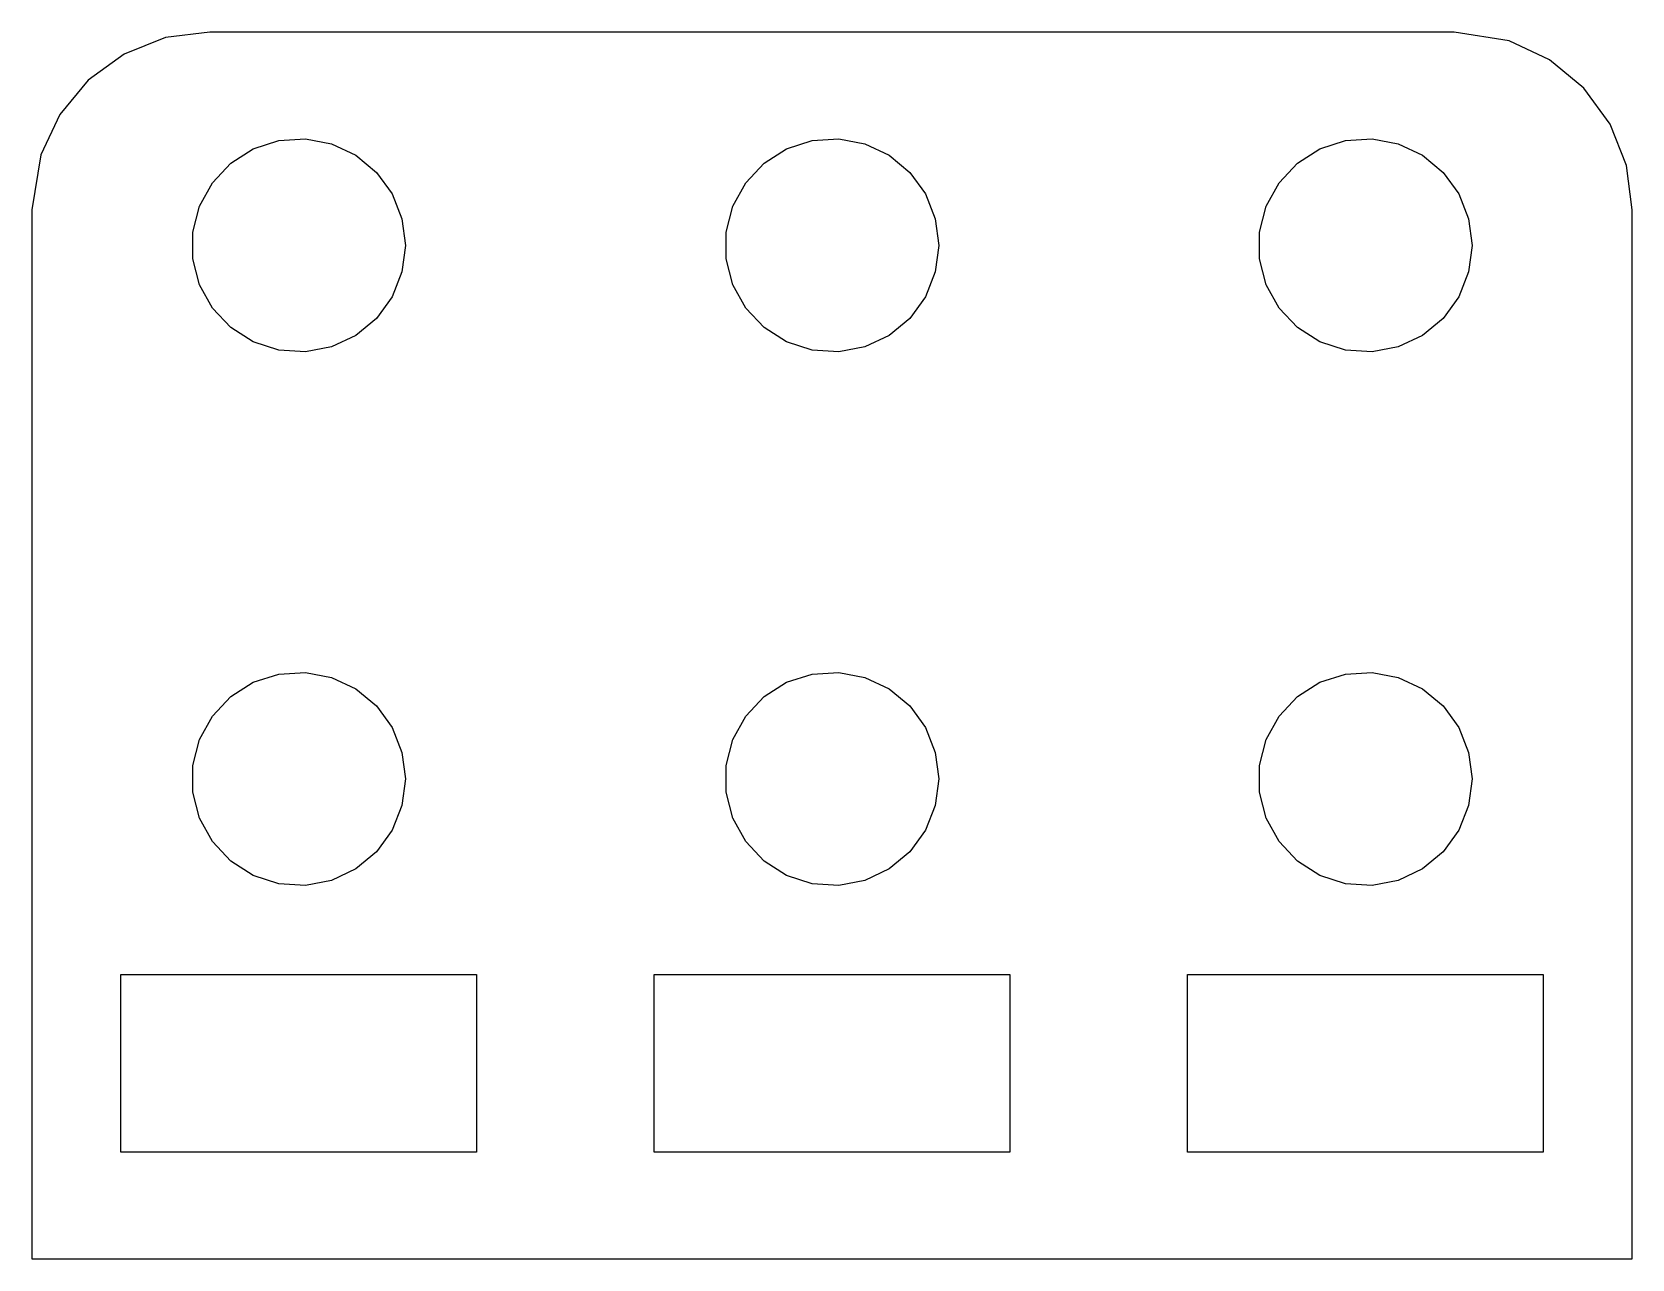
# Model space of a CAD drawing. Header units: metres. Extents: x -22.5 to 22.5, y -21 to 13.5.
import ezdxf

# ---------------------------------------------------------------- set-up
doc = ezdxf.new("R2010")
doc.units = ezdxf.units.M

msp = doc.modelspace()

# ---------------------------------------------------------------- linework, layer by layer
for p, q in [((-17.5, 13.5), (-18.7435, 13.3429)), ((17.5, 13.5), (-17.5, 13.5)), ((19.0451, 13.2553), (17.5, 13.5)), ((-18.7435, 13.3429), (-19.9088, 12.8815)), ((20.1791, 12.7216), (19.0451, 13.2553)), ((-19.9088, 12.8815), (-20.9227, 12.1448)), ((21.1448, 11.9227), (20.1791, 12.7216)), ((-20.9227, 12.1448), (-21.7216, 11.1791)), ((21.8815, 10.9088), (21.1448, 11.9227)), ((-21.7216, 11.1791), (-22.2553, 10.0451)), ((22.3429, 9.74345), (21.8815, 10.9088)), ((-16.2773, 10.2145), (-15.5621, 10.4469)), ((-15.5621, 10.4469), (-14.8116, 10.4941)), ((-14.8116, 10.4941), (-14.0729, 10.3532)), ((-14.0729, 10.3532), (-13.3925, 10.033)), ((-1.27733, 10.2145), (-0.562134, 10.4469)), ((-0.562134, 10.4469), (0.18837, 10.4941)), ((0.18837, 10.4941), (0.927048, 10.3532)), ((0.927048, 10.3532), (1.60747, 10.033)), ((13.7227, 10.2145), (14.4379, 10.4469)), ((14.4379, 10.4469), (15.1884, 10.4941)), ((15.1884, 10.4941), (15.927, 10.3532)), ((15.927, 10.3532), (16.6075, 10.033)), ((-22.2553, 10.0451), (-22.5, 8.5)), ((-16.9123, 9.81154), (-16.2773, 10.2145)), ((-13.3925, 10.033), (-12.8131, 9.55363)), ((-1.91226, 9.81154), (-1.27733, 10.2145)), ((1.60747, 10.033), (2.1869, 9.55363)), ((13.0877, 9.81154), (13.7227, 10.2145)), ((16.6075, 10.033), (17.1869, 9.55363)), ((-17.427, 9.26335), (-16.9123, 9.81154)), ((-12.8131, 9.55363), (-12.3711, 8.94525)), ((-2.42705, 9.26335), (-1.91226, 9.81154)), ((2.1869, 9.55363), (2.62891, 8.94525)), ((12.5729, 9.26335), (13.0877, 9.81154)), ((17.1869, 9.55363), (17.6289, 8.94525)), ((22.5, 8.5), (22.3429, 9.74345)), ((-17.7893, 8.60437), (-17.427, 9.26335)), ((-2.78932, 8.60437), (-2.42705, 9.26335)), ((12.2107, 8.60437), (12.5729, 9.26335)), ((-17.9763, 7.87599), (-17.7893, 8.60437)), ((-12.3711, 8.94525), (-12.0942, 8.24606)), ((-2.97633, 7.87599), (-2.78932, 8.60437)), ((2.62891, 8.94525), (2.90575, 8.24606)), ((12.0237, 7.87599), (12.2107, 8.60437)), ((17.6289, 8.94525), (17.9057, 8.24606)), ((-22.5, 8.5), (-22.5, -21)), ((-12.0942, 8.24606), (-12, 7.5)), ((2.90575, 8.24606), (3, 7.5)), ((17.9057, 8.24606), (18, 7.5)), ((22.5, -21), (22.5, 8.5)), ((-17.9763, 7.12399), (-17.9763, 7.87599)), ((-2.97633, 7.12399), (-2.97633, 7.87599)), ((12.0237, 7.12399), (12.0237, 7.87599)), ((-12, 7.5), (-12.0942, 6.75392)), ((3, 7.5), (2.90575, 6.75392)), ((18, 7.5), (17.9057, 6.75392)), ((-17.7893, 6.39561), (-17.9763, 7.12399)), ((-12.0942, 6.75392), (-12.3711, 6.05473)), ((-2.78932, 6.39561), (-2.97633, 7.12399)), ((2.90575, 6.75392), (2.62891, 6.05473)), ((12.2107, 6.39561), (12.0237, 7.12399)), ((17.9057, 6.75392), (17.6289, 6.05473)), ((-17.427, 5.73663), (-17.7893, 6.39561)), ((-2.42705, 5.73663), (-2.78932, 6.39561)), ((12.5729, 5.73663), (12.2107, 6.39561)), ((-12.3711, 6.05473), (-12.8131, 5.44635)), ((2.62891, 6.05473), (2.1869, 5.44635)), ((17.6289, 6.05473), (17.1869, 5.44635)), ((-16.9123, 5.18845), (-17.427, 5.73663)), ((-12.8131, 5.44635), (-13.3925, 4.96701)), ((-1.91226, 5.18845), (-2.42705, 5.73663)), ((2.1869, 5.44635), (1.60747, 4.96701)), ((13.0877, 5.18845), (12.5729, 5.73663)), ((17.1869, 5.44635), (16.6075, 4.96701)), ((-16.2773, 4.78551), (-16.9123, 5.18845)), ((-13.3925, 4.96701), (-14.0729, 4.64682)), ((-1.27733, 4.78551), (-1.91226, 5.18845)), ((1.60747, 4.96701), (0.927048, 4.64682)), ((13.7227, 4.78551), (13.0877, 5.18845)), ((16.6075, 4.96701), (15.927, 4.64682)), ((-15.5621, 4.55313), (-16.2773, 4.78551)), ((-14.8116, 4.50591), (-15.5621, 4.55313)), ((-14.0729, 4.64682), (-14.8116, 4.50591)), ((-0.562134, 4.55313), (-1.27733, 4.78551)), ((0.18837, 4.50591), (-0.562134, 4.55313)), ((0.927048, 4.64682), (0.18837, 4.50591)), ((14.4379, 4.55313), (13.7227, 4.78551)), ((15.1884, 4.50591), (14.4379, 4.55313)), ((15.927, 4.64682), (15.1884, 4.50591)), ((-16.9123, -5.18845), (-16.2773, -4.78551)), ((-16.2773, -4.78551), (-15.5621, -4.55313)), ((-15.5621, -4.55313), (-14.8116, -4.50591)), ((-14.8116, -4.50591), (-14.0729, -4.64682)), ((-14.0729, -4.64682), (-13.3925, -4.96701)), ((-1.91226, -5.18845), (-1.27733, -4.78551)), ((-1.27733, -4.78551), (-0.562134, -4.55313)), ((-0.562134, -4.55313), (0.18837, -4.50591)), ((0.18837, -4.50591), (0.927048, -4.64682)), ((0.927048, -4.64682), (1.60747, -4.96701)), ((13.0877, -5.18845), (13.7227, -4.78551)), ((13.7227, -4.78551), (14.4379, -4.55313)), ((14.4379, -4.55313), (15.1884, -4.50591)), ((15.1884, -4.50591), (15.927, -4.64682)), ((15.927, -4.64682), (16.6075, -4.96701)), ((-17.427, -5.73663), (-16.9123, -5.18845)), ((-13.3925, -4.96701), (-12.8131, -5.44635)), ((-2.42705, -5.73663), (-1.91226, -5.18845)), ((1.60747, -4.96701), (2.1869, -5.44635)), ((12.5729, -5.73663), (13.0877, -5.18845)), ((16.6075, -4.96701), (17.1869, -5.44635)), ((-17.7893, -6.39561), (-17.427, -5.73663)), ((-12.8131, -5.44635), (-12.3711, -6.05473)), ((-2.78932, -6.39561), (-2.42705, -5.73663)), ((2.1869, -5.44635), (2.62891, -6.05473)), ((12.2107, -6.39561), (12.5729, -5.73663)), ((17.1869, -5.44635), (17.6289, -6.05473)), ((-12.3711, -6.05473), (-12.0942, -6.75392)), ((2.62891, -6.05473), (2.90575, -6.75392)), ((17.6289, -6.05473), (17.9057, -6.75392)), ((-17.9763, -7.12399), (-17.7893, -6.39561)), ((-2.97633, -7.12399), (-2.78932, -6.39561)), ((12.0237, -7.12399), (12.2107, -6.39561)), ((-17.9763, -7.87599), (-17.9763, -7.12399)), ((-12.0942, -6.75392), (-12, -7.5)), ((-2.97633, -7.87599), (-2.97633, -7.12399)), ((2.90575, -6.75392), (3, -7.5)), ((12.0237, -7.87599), (12.0237, -7.12399)), ((17.9057, -6.75392), (18, -7.5)), ((-12, -7.5), (-12.0942, -8.24606)), ((3, -7.5), (2.90575, -8.24606)), ((18, -7.5), (17.9057, -8.24606)), ((-17.7893, -8.60437), (-17.9763, -7.87599)), ((-2.78932, -8.60437), (-2.97633, -7.87599)), ((12.2107, -8.60437), (12.0237, -7.87599)), ((-12.0942, -8.24606), (-12.3711, -8.94525)), ((2.90575, -8.24606), (2.62891, -8.94525)), ((17.9057, -8.24606), (17.6289, -8.94525)), ((-17.427, -9.26335), (-17.7893, -8.60437)), ((-12.3711, -8.94525), (-12.8131, -9.55363)), ((-2.42705, -9.26335), (-2.78932, -8.60437)), ((2.62891, -8.94525), (2.1869, -9.55363)), ((12.5729, -9.26335), (12.2107, -8.60437)), ((17.6289, -8.94525), (17.1869, -9.55363)), ((-16.9123, -9.81154), (-17.427, -9.26335)), ((-1.91226, -9.81154), (-2.42705, -9.26335)), ((13.0877, -9.81154), (12.5729, -9.26335)), ((-16.2773, -10.2145), (-16.9123, -9.81154)), ((-12.8131, -9.55363), (-13.3925, -10.033)), ((-1.27733, -10.2145), (-1.91226, -9.81154)), ((2.1869, -9.55363), (1.60747, -10.033)), ((13.7227, -10.2145), (13.0877, -9.81154)), ((17.1869, -9.55363), (16.6075, -10.033)), ((-15.5621, -10.4469), (-16.2773, -10.2145)), ((-13.3925, -10.033), (-14.0729, -10.3532)), ((-0.562134, -10.4469), (-1.27733, -10.2145)), ((1.60747, -10.033), (0.927048, -10.3532)), ((14.4379, -10.4469), (13.7227, -10.2145)), ((16.6075, -10.033), (15.927, -10.3532)), ((-14.8116, -10.4941), (-15.5621, -10.4469)), ((-14.0729, -10.3532), (-14.8116, -10.4941)), ((0.18837, -10.4941), (-0.562134, -10.4469)), ((0.927048, -10.3532), (0.18837, -10.4941)), ((15.1884, -10.4941), (14.4379, -10.4469)), ((15.927, -10.3532), (15.1884, -10.4941)), ((-20, -18), (-20, -13)), ((-20, -13), (-10, -13)), ((-10, -13), (-10, -18)), ((-5, -18), (-5, -13)), ((-5, -13), (5, -13)), ((5, -13), (5, -18)), ((10, -18), (10, -13)), ((10, -13), (20, -13)), ((20, -13), (20, -18)), ((-10, -18), (-20, -18)), ((5, -18), (-5, -18)), ((20, -18), (10, -18)), ((-22.5, -21), (22.5, -21))]:
    msp.add_line(p, q)

doc.saveas('drawing.dxf')
